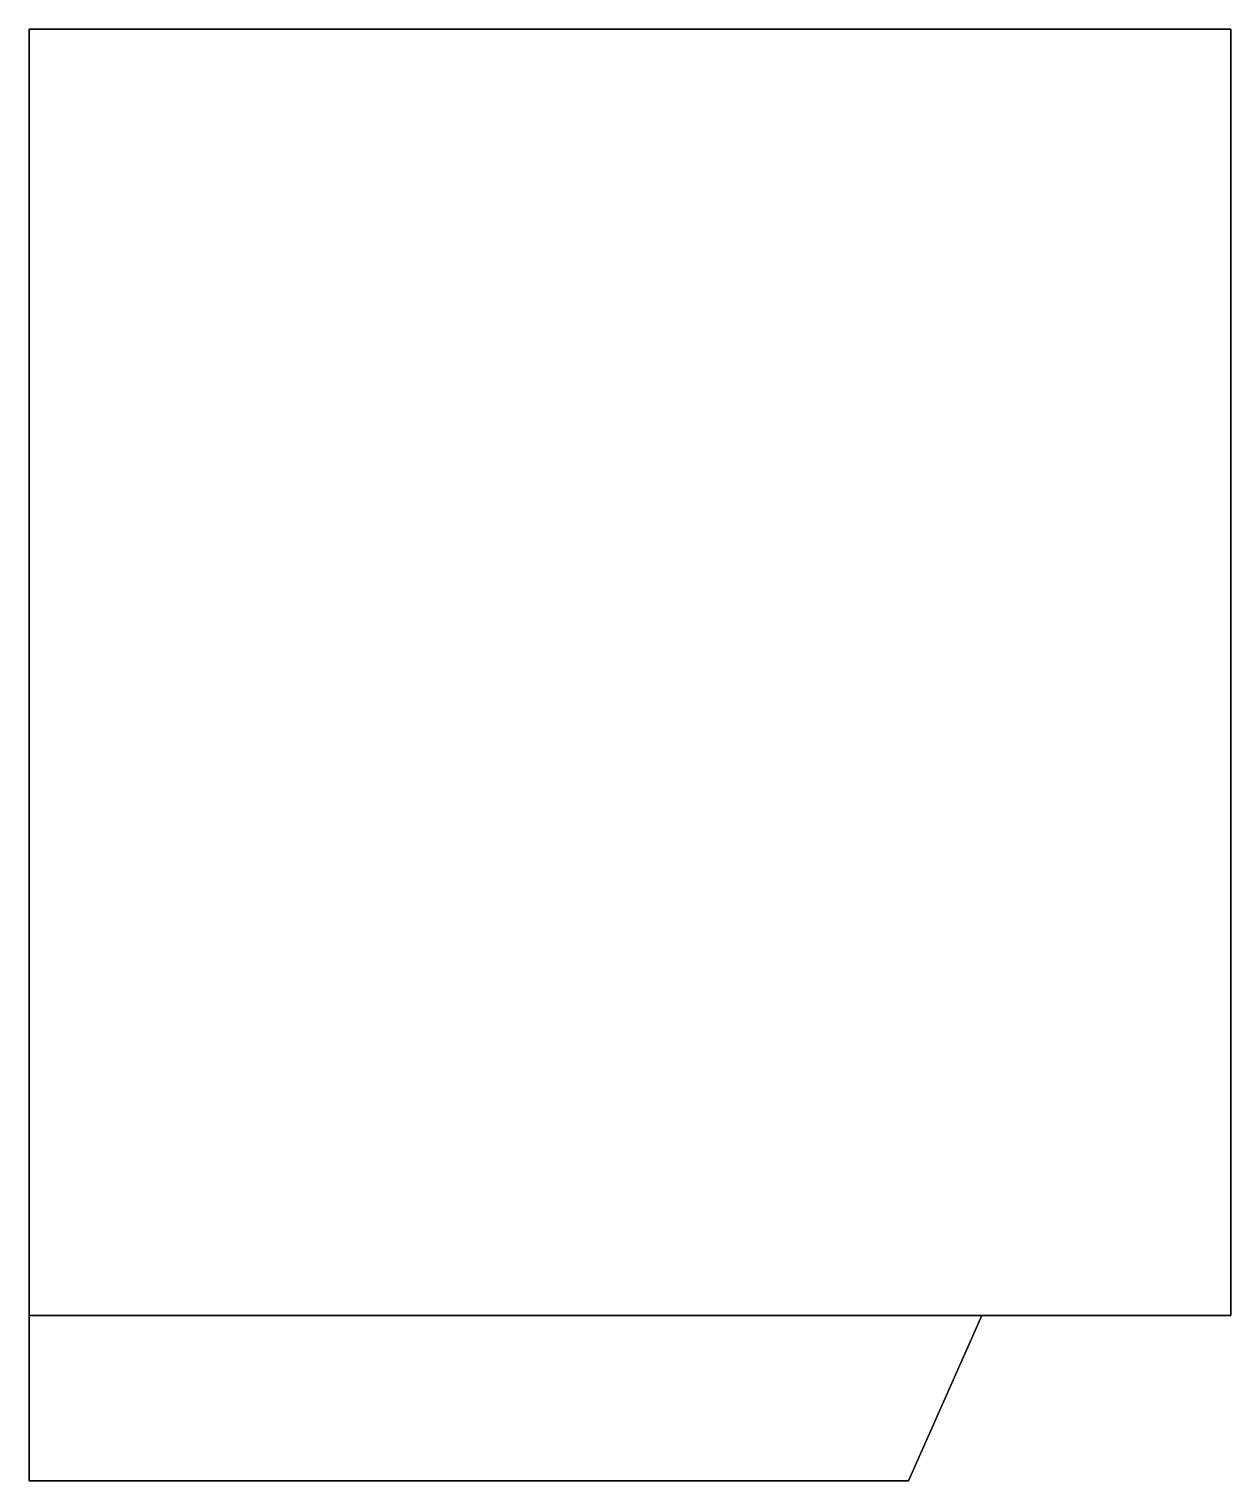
# Model space of a CAD drawing. Header units: metres. Extents: x 0 to 5.74, y 0 to 6.93.
import ezdxf

# ---------------------------------------------------------------- set-up
doc = ezdxf.new("R2010")
doc.units = ezdxf.units.M
doc.layers.add('CapaCaras', color=2, linetype='Continuous')

msp = doc.modelspace()

# ---------------------------------------------------------------- linework, layer by layer
at = {"layer": 'CapaCaras'}
for points in [[(0, 6.93, 3.03), (5.74, 6.93, 3.03), (5.74, 0.79, 3.03), (0, 0.79, 3.03)], [(5.74, 6.93, 3.03), (0, 6.93, 3.03), (0, 6.93), (5.74, 6.93)], [(0, 6.93, 3.03), (0, 0, 3.03), (0, 0), (0, 6.93)], [(0, 0.79), (5.74, 0.79), (5.74, 6.93), (0, 6.93)], [(4.02, 6.93, 1.25), (4.02, 6.93, 2.56), (0, 6.93, 2.56), (0, 6.93, 1.25)], [(5.74, 0.79, 3.03), (5.74, 6.93, 3.03), (5.74, 6.93), (5.74, 0.79)], [(0, 0.79, 3.03), (4.55, 0.79, 3.03), (4.2, 0, 3.03), (0, 0, 3.03)], [(0, 0), (4.2, 0), (4.55, 0.79), (0, 0.79)], [(4.2, 0, 3.03), (4.55, 0.79, 3.03), (4.55, 0.79), (4.2, 0)], [(4.82, 0.79), (4.82, 0.79, 2.03), (5.64, 0.79, 2.03), (5.64, 0.79)], [(0, 0, 3.03), (4.2, 0, 3.03), (4.2, 0), (0, 0)], [(0.89, 0, 0.88), (0.89, 0, 2.11), (3.45, 0, 2.11), (3.45, 0, 0.88)]]:
    msp.add_3dface(points, dxfattribs=at)

doc.saveas('drawing.dxf')
